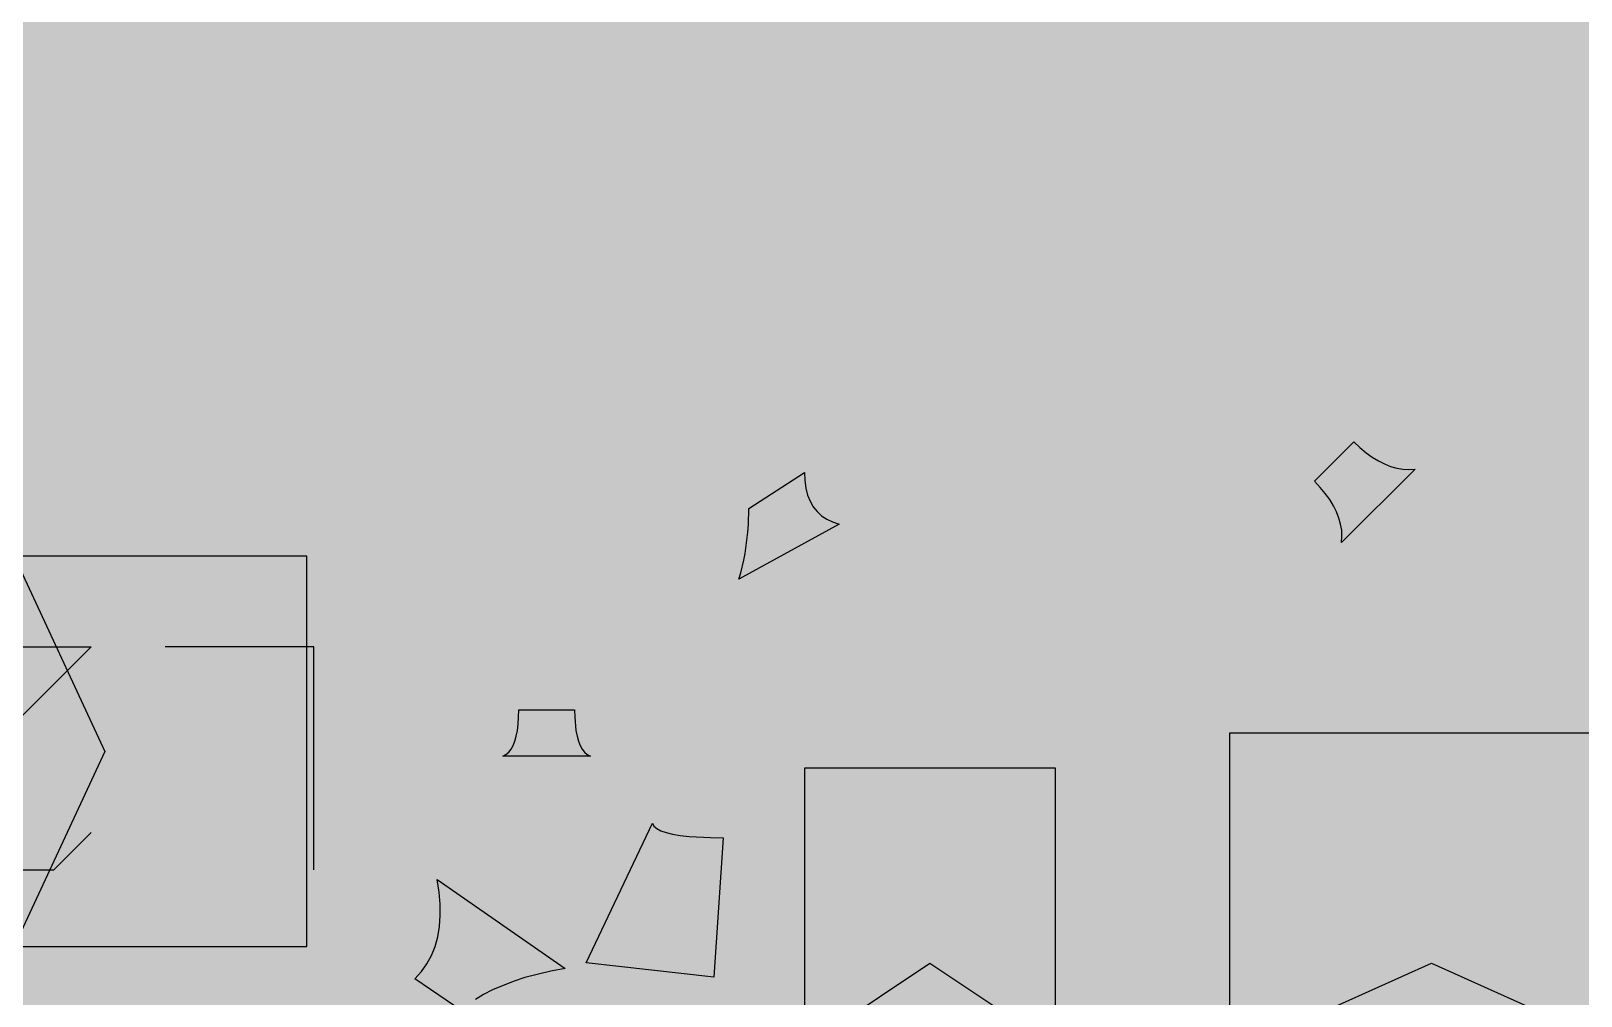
# Model space of a CAD drawing. Header units: millimetres. Extents: x 102.9 to 127.1, y 44.5 to 70.5.
# Drawn here: x 111.57 to 117.14, y 48.23 to 51.69 of the extents above; entities that cross this region are included whole.
import ezdxf

# ---------------------------------------------------------------- set-up
doc = ezdxf.new("R2010")
doc.units = ezdxf.units.MM
for name, color, linetype in [('BottomLayer', 5, 'Continuous'), ('BottomOverlay', 54, 'Continuous'), ('Mechanical3', 76, 'Continuous'), ('MultiLayer', 9, 'Continuous'), ('TopLayer', 1, 'Continuous'), ('TopOverlay', 2, 'Continuous'), ('TopPaste', 8, 'Continuous'), ('TopSolder', 216, 'Continuous'), ('ViaHoleLayer', 16, 'Continuous')]:
    doc.layers.add(name, color=color, linetype=linetype)

# ---------------------------------------------------------------- blocks, each defined once
blk = doc.blocks.new('3034_TR_B_12')
at = {"layer": 'BottomOverlay', "const_width": 0.2}
blk.add_lwpolyline([(10, -0.1, 1), (-10, -0.1, 1)], format="xyb", close=True, dxfattribs=at)
blk = doc.blocks.new('RC0805_24')
at = {"layer": 'Mechanical3'}
for p, q in [((-1.5, 0.4247), (-1.5, -0.375)), ((-0.567, 0.4247), (-0.7003, 0.2915)), ((-0.3004, 0.4247), (-0.567, 0.4247)), ((-0.1671, 0.2915), (-0.3004, 0.4247)), ((-0.1671, 0.1582), (-0.1671, 0.2915)), ((-0.7003, -0.375), (-0.1671, 0.1582)), ((-1.5, -0.375), (-0.9668, -0.375)), ((-0.1671, -0.375), (-0.7003, -0.375))]:
    blk.add_line(p, q, dxfattribs=at)
at = {"layer": 'TopLayer'}
for points in [[(-1.475, 0.7), (-1.475, -0.7), (-0.425, 0.7), (-0.425, -0.7)], [(1.475, -0.7), (1.475, 0.7), (0.425, -0.7), (0.425, 0.7)]]:
    blk.add_solid(points, dxfattribs=at)
at = {"layer": 'TopOverlay', "const_width": 0.1}
for points in [[(1.67, 0.89), (-1.67, 0.89)], [(-1.67, 0.89), (-1.67, -0.89)], [(1.67, 0.89), (1.67, -0.89)], [(1.67, -0.89), (-1.67, -0.89)]]:
    blk.add_lwpolyline(points, dxfattribs=at)
at = {"layer": 'TopOverlay', "const_width": 0.05}
for points in [[(-1.695, 0.89, 1), (-1.645, 0.89, 1)], [(-1.695, 0.89, 1), (-1.645, 0.89, 1)], [(1.645, 0.89, 1), (1.695, 0.89, 1)], [(1.645, 0.89, 1), (1.695, 0.89, 1)], [(-1.695, -0.89, 1), (-1.645, -0.89, 1)], [(-1.695, -0.89, 1), (-1.645, -0.89, 1)], [(1.645, -0.89, 1), (1.695, -0.89, 1)], [(1.645, -0.89, 1), (1.695, -0.89, 1)]]:
    blk.add_lwpolyline(points, format="xyb", close=True, dxfattribs=at)
at = {"layer": 'TopPaste'}
for p, q in [((-1.475, 0.7), (-1.475, -0.7)), ((-0.425, 0.7), (-1.475, 0.7)), ((-0.75, 0), (-0.425, 0.7)), ((1.475, 0.7), (0.425, 0.7)), ((0.425, 0.7), (0.75, 0)), ((1.475, -0.7), (1.475, 0.7)), ((-0.425, -0.7), (-0.75, 0)), ((0.75, 0), (0.425, -0.7)), ((-1.475, -0.7), (-0.425, -0.7)), ((0.425, -0.7), (1.475, -0.7))]:
    blk.add_line(p, q, dxfattribs=at)
at = {"layer": 'TopSolder'}
for points in [[(-1.525, 0.75), (-1.525, -0.75), (-0.375, 0.75), (-0.375, -0.75)], [(1.525, -0.75), (1.525, 0.75), (0.375, -0.75), (0.375, 0.75)]]:
    blk.add_solid(points, dxfattribs=at)
blk = doc.blocks.new('QFN32_TI_26')
at = {"layer": 'TopLayer', "const_width": 0.28}
for points in [[(4.225, 1.01), (4.225, 0.44)], [(4.665, 0), (5.235, 0)], [(4.665, -0.5), (5.235, -0.5)], [(4.665, -1), (5.235, -1)], [(4.665, -1.5), (5.235, -1.5)], [(4.665, -2), (5.235, -2)], [(4.665, -2.5), (5.235, -2.5)], [(4.665, -3), (5.235, -3)], [(4.665, -3.5), (5.235, -3.5)], [(4.225, -3.94), (4.225, -4.51)]]:
    blk.add_lwpolyline(points, dxfattribs=at)
at = {"layer": 'TopLayer', "const_width": 0.14}
for points in [[(4.155, 0.44, 1), (4.295, 0.44, 1)], [(4.595, 0, 1), (4.735, 0, 1)], [(5.165, 0, 1), (5.305, 0, 1)], [(4.595, -0.5, 1), (4.735, -0.5, 1)], [(5.165, -0.5, 1), (5.305, -0.5, 1)], [(4.595, -1, 1), (4.735, -1, 1)], [(5.165, -1, 1), (5.305, -1, 1)], [(4.595, -1.5, 1), (4.735, -1.5, 1)], [(5.165, -1.5, 1), (5.305, -1.5, 1)], [(4.595, -2, 1), (4.735, -2, 1)], [(5.165, -2, 1), (5.305, -2, 1)], [(4.595, -2.5, 1), (4.735, -2.5, 1)], [(5.165, -2.5, 1), (5.305, -2.5, 1)], [(4.595, -3, 1), (4.735, -3, 1)], [(5.165, -3, 1), (5.305, -3, 1)], [(4.595, -3.5, 1), (4.735, -3.5, 1)], [(5.165, -3.5, 1), (5.305, -3.5, 1)], [(4.155, -3.94, 1), (4.295, -3.94, 1)], [(4.155, -4.51, 1), (4.295, -4.51, 1)]]:
    blk.add_lwpolyline(points, format="xyb", close=True, dxfattribs=at)
at = {"layer": 'TopLayer'}
blk.add_solid([(0.75, -3.475), (4.2, -3.475), (0.75, -0.025), (4.2, -0.025)], dxfattribs=at)
at = {"layer": 'TopOverlay', "const_width": 0.2}
for points in [[(5.025, 0.3), (5.025, 0.875)], [(5.025, -4.35), (5.025, -3.8)], [(5.025, -4.35), (4.525, -4.35)]]:
    blk.add_lwpolyline(points, dxfattribs=at)
at = {"layer": 'TopOverlay', "const_width": 0.1}
for points in [[(4.975, 0.3, 1), (5.075, 0.3, 1)], [(4.975, -3.8, 1), (5.075, -3.8, 1)], [(4.475, -4.35, 1), (4.575, -4.35, 1)], [(4.975, -4.35, 1), (5.075, -4.35, 1)], [(4.975, -4.35, 1), (5.075, -4.35, 1)]]:
    blk.add_lwpolyline(points, format="xyb", close=True, dxfattribs=at)
at = {"layer": 'TopPaste', "const_width": 0.28}
for points in [[(4.225, 1.01), (4.225, 0.44)], [(4.665, 0), (5.235, 0)], [(4.665, -0.5), (5.235, -0.5)], [(4.665, -1), (5.235, -1)], [(4.665, -1.5), (5.235, -1.5)], [(4.665, -2), (5.235, -2)], [(4.665, -2.5), (5.235, -2.5)], [(4.665, -3), (5.235, -3)], [(4.665, -3.5), (5.235, -3.5)], [(4.225, -3.94), (4.225, -4.51)]]:
    blk.add_lwpolyline(points, dxfattribs=at)
at = {"layer": 'TopPaste', "const_width": 0.14}
for points in [[(4.155, 0.44, 1), (4.295, 0.44, 1)], [(4.595, 0, 1), (4.735, 0, 1)], [(5.165, 0, 1), (5.305, 0, 1)], [(4.595, -0.5, 1), (4.735, -0.5, 1)], [(5.165, -0.5, 1), (5.305, -0.5, 1)], [(4.595, -1, 1), (4.735, -1, 1)], [(5.165, -1, 1), (5.305, -1, 1)], [(4.595, -1.5, 1), (4.735, -1.5, 1)], [(5.165, -1.5, 1), (5.305, -1.5, 1)], [(4.595, -2, 1), (4.735, -2, 1)], [(5.165, -2, 1), (5.305, -2, 1)], [(4.595, -2.5, 1), (4.735, -2.5, 1)], [(5.165, -2.5, 1), (5.305, -2.5, 1)], [(4.595, -3, 1), (4.735, -3, 1)], [(5.165, -3, 1), (5.305, -3, 1)], [(4.595, -3.5, 1), (4.735, -3.5, 1)], [(5.165, -3.5, 1), (5.305, -3.5, 1)], [(4.155, -3.94, 1), (4.295, -3.94, 1)], [(4.155, -4.51, 1), (4.295, -4.51, 1)]]:
    blk.add_lwpolyline(points, format="xyb", close=True, dxfattribs=at)
at = {"layer": 'TopPaste'}
blk.add_solid([(0.75, -3.475), (4.2, -3.475), (0.75, -0.025), (4.2, -0.025)], dxfattribs=at)
at = {"layer": 'TopSolder', "const_width": 0.38}
for points in [[(4.225, 1.01), (4.225, 0.44)], [(4.665, 0), (5.235, 0)], [(4.665, -0.5), (5.235, -0.5)], [(4.665, -1), (5.235, -1)], [(4.665, -1.5), (5.235, -1.5)], [(4.665, -2), (5.235, -2)], [(4.665, -2.5), (5.235, -2.5)], [(4.665, -3), (5.235, -3)], [(4.665, -3.5), (5.235, -3.5)], [(4.225, -3.94), (4.225, -4.51)]]:
    blk.add_lwpolyline(points, dxfattribs=at)
at = {"layer": 'TopSolder', "const_width": 0.19}
for points in [[(4.13, 0.44, 1), (4.32, 0.44, 1)], [(4.57, 0, 1), (4.76, 0, 1)], [(5.14, 0, 1), (5.33, 0, 1)], [(4.57, -0.5, 1), (4.76, -0.5, 1)], [(5.14, -0.5, 1), (5.33, -0.5, 1)], [(4.57, -1, 1), (4.76, -1, 1)], [(5.14, -1, 1), (5.33, -1, 1)], [(4.57, -1.5, 1), (4.76, -1.5, 1)], [(5.14, -1.5, 1), (5.33, -1.5, 1)], [(4.57, -2, 1), (4.76, -2, 1)], [(5.14, -2, 1), (5.33, -2, 1)], [(4.57, -2.5, 1), (4.76, -2.5, 1)], [(5.14, -2.5, 1), (5.33, -2.5, 1)], [(4.57, -3, 1), (4.76, -3, 1)], [(5.14, -3, 1), (5.33, -3, 1)], [(4.57, -3.5, 1), (4.76, -3.5, 1)], [(5.14, -3.5, 1), (5.33, -3.5, 1)], [(4.13, -3.94, 1), (4.32, -3.94, 1)], [(4.13, -4.51, 1), (4.32, -4.51, 1)]]:
    blk.add_lwpolyline(points, format="xyb", close=True, dxfattribs=at)
at = {"layer": 'TopSolder'}
blk.add_solid([(0.7, -3.525), (4.25, -3.525), (0.7, 0.025), (4.25, 0.025)], dxfattribs=at)
blk = doc.blocks.new('CC0603_38')
at = {"layer": 'Mechanical3'}
for p, q in [((-1.2917, 0.3997), (-1.425, 0.2665)), ((-1.0251, 0.3997), (-1.2917, 0.3997)), ((-0.8918, 0.2665), (-1.0251, 0.3997)), ((-0.6253, 0.2665), (-0.492, 0.3997)), ((-0.492, 0.3997), (-0.2254, 0.3997)), ((-0.2254, 0.3997), (-0.0921, 0.2665)), ((-1.425, 0.2665), (-1.425, -0.2667)), ((-0.6253, 0.1332), (-0.6253, 0.2665)), ((-0.0921, 0.2665), (-0.0921, 0.1332)), ((-0.492, -0.0001), (-0.6253, 0.1332)), ((-0.0921, 0.1332), (-0.2254, -0.0001)), ((-0.6253, -0.1334), (-0.492, -0.0001)), ((-0.492, -0.0001), (-0.2254, -0.0001)), ((-0.2254, -0.0001), (-0.0921, -0.1334)), ((-0.6253, -0.2667), (-0.6253, -0.1334)), ((-0.0921, -0.1334), (-0.0921, -0.2667)), ((-1.425, -0.2667), (-1.2917, -0.4)), ((-1.0251, -0.4), (-0.8918, -0.2667)), ((-0.492, -0.4), (-0.6253, -0.2667)), ((-0.0921, -0.2667), (-0.2254, -0.4)), ((-1.2917, -0.4), (-1.0251, -0.4)), ((-0.2254, -0.4), (-0.492, -0.4))]:
    blk.add_line(p, q, dxfattribs=at)
at = {"layer": 'TopLayer'}
for points in [[(-1.35, -0.45), (-0.35, -0.45), (-1.35, 0.45), (-0.35, 0.45)], [(1.35, 0.45), (0.35, 0.45), (1.35, -0.45), (0.35, -0.45)]]:
    blk.add_solid(points, dxfattribs=at)
at = {"layer": 'TopOverlay', "const_width": 0.178}
for points in [[(-1.5329, -0.6469, -0.201181), (-1.5318, 0.6496)], [(1.5336, 0.6496, -0.201181), (1.5347, -0.6469)]]:
    blk.add_lwpolyline(points, format="xyb", dxfattribs=at)
at = {"layer": 'TopOverlay', "const_width": 0.089}
for points in [[(-1.5763, 0.6496, 1), (-1.4873, 0.6496, 1)], [(-1.5695, 0.65, 1), (-1.4805, 0.65, 1)], [(1.4805, 0.65, 1), (1.5695, 0.65, 1)], [(1.4891, 0.6496, 1), (1.5781, 0.6496, 1)], [(-1.5774, -0.6469, 1), (-1.4884, -0.6469, 1)], [(-1.5676, -0.6477, 1), (-1.4786, -0.6477, 1)], [(1.4804, -0.6477, 1), (1.5694, -0.6477, 1)], [(1.4902, -0.6469, 1), (1.5792, -0.6469, 1)]]:
    blk.add_lwpolyline(points, format="xyb", close=True, dxfattribs=at)
at = {"layer": 'TopOverlay', "const_width": 0.178}
for points in [[(-1.525, 0.65), (1.525, 0.65)], [(-1.5231, -0.6477), (1.5249, -0.6477)]]:
    blk.add_lwpolyline(points, dxfattribs=at)
at = {"layer": 'TopPaste'}
for p, q in [((-1.35, 0.45), (-1.35, -0.45)), ((-0.35, 0.45), (-1.35, 0.45)), ((-0.65, 0), (-0.35, 0.45)), ((1.35, 0.45), (0.35, 0.45)), ((0.35, 0.45), (0.65, 0)), ((1.35, -0.45), (1.35, 0.45)), ((-0.35, -0.45), (-0.65, 0)), ((0.65, 0), (0.35, -0.45)), ((-1.35, -0.45), (-0.35, -0.45)), ((0.35, -0.45), (1.35, -0.45))]:
    blk.add_line(p, q, dxfattribs=at)
at = {"layer": 'TopSolder'}
for points in [[(-1.4, -0.5), (-0.3, -0.5), (-1.4, 0.5), (-0.3, 0.5)], [(1.4, 0.5), (0.3, 0.5), (1.4, -0.5), (0.3, -0.5)]]:
    blk.add_solid(points, dxfattribs=at)
blk = doc.blocks.new('CC0805_39')
at = {"layer": 'Mechanical3'}
for p, q in [((-1.2167, 0.4247), (-1.35, 0.2915)), ((-0.9501, 0.4247), (-1.2167, 0.4247)), ((-0.8168, 0.2915), (-0.9501, 0.4247)), ((-0.5503, 0.4247), (-0.0171, 0.4247)), ((-0.0171, 0.4247), (-0.0171, 0.2915)), ((-1.35, 0.2915), (-1.35, -0.2417)), ((-0.0171, 0.2915), (-0.5503, -0.2417)), ((-1.35, -0.2417), (-1.2167, -0.375)), ((-0.9501, -0.375), (-0.8168, -0.2417)), ((-0.5503, -0.2417), (-0.5503, -0.375)), ((-1.2167, -0.375), (-0.9501, -0.375))]:
    blk.add_line(p, q, dxfattribs=at)
at = {"layer": 'TopLayer'}
for points in [[(-1.475, 0.725), (-1.475, -0.725), (-0.325, 0.725), (-0.325, -0.725)], [(1.475, -0.725), (1.475, 0.725), (0.325, -0.725), (0.325, 0.725)]]:
    blk.add_solid(points, dxfattribs=at)
at = {"layer": 'TopOverlay', "const_width": 0.1}
for points in [[(-1.65, 0.9), (1.65, 0.9)], [(-1.65, 0.9), (-1.65, -0.9)], [(1.65, 0.9), (1.65, -0.9)], [(-1.65, -0.9), (1.65, -0.9)]]:
    blk.add_lwpolyline(points, dxfattribs=at)
at = {"layer": 'TopOverlay', "const_width": 0.05}
for points in [[(-1.675, 0.9, 1), (-1.625, 0.9, 1)], [(-1.675, 0.9, 1), (-1.625, 0.9, 1)], [(1.625, 0.9, 1), (1.675, 0.9, 1)], [(1.625, 0.9, 1), (1.675, 0.9, 1)], [(-1.675, -0.9, 1), (-1.625, -0.9, 1)], [(-1.675, -0.9, 1), (-1.625, -0.9, 1)], [(1.625, -0.9, 1), (1.675, -0.9, 1)], [(1.625, -0.9, 1), (1.675, -0.9, 1)]]:
    blk.add_lwpolyline(points, format="xyb", close=True, dxfattribs=at)
at = {"layer": 'TopPaste'}
for p, q in [((-0.325, 0.725), (-1.475, 0.725)), ((-1.475, 0.725), (-1.475, -0.725)), ((-0.65, 0), (-0.325, 0.725)), ((1.475, 0.725), (0.325, 0.725)), ((0.325, 0.725), (0.65, 0)), ((1.475, -0.725), (1.475, 0.725)), ((-0.325, -0.725), (-0.65, 0)), ((0.65, 0), (0.325, -0.725)), ((-1.475, -0.725), (-0.325, -0.725)), ((0.325, -0.725), (1.475, -0.725))]:
    blk.add_line(p, q, dxfattribs=at)
at = {"layer": 'TopSolder'}
for points in [[(-1.525, 0.775), (-1.525, -0.775), (-0.275, 0.775), (-0.275, -0.775)], [(1.525, -0.775), (1.525, 0.775), (0.275, -0.775), (0.275, 0.775)]]:
    blk.add_solid(points, dxfattribs=at)

msp = doc.modelspace()

# ---------------------------------------------------------------- linework, layer by layer
at = {"layer": 'BottomLayer'}
for points, const_width in [([(111.7, 51.3278), (111.7, 53.9352)], 0.2), ([(111.7, 51.5999), (118.1092, 51.5999)], 0.2), ([(111.7, 51.3999), (117.9092, 51.3999)], 0.2), ([(111.7, 51.3278), (113.6351, 49.3927)], 0.2), ([(111.15, 51.1), (113.375, 48.875)], 0.5), ([(116.5593, 50.825), (116.9917, 51.2573)], 0.2), ([(111.8279, 51.1999), (116.9342, 51.1999)], 0.2), ([(112.0279, 50.9999), (116.7342, 50.9999)], 0.2), ([(116.725, 50.425), (117.275, 50.975)], 0.2), ([(112.2279, 50.7999), (116.187, 50.7999)], 0.2), ([(116.3265, 50.825), (116.5593, 50.825)], 0.2), ([(110.7619, 50.7102), (112.7253, 48.7468)], 0.2), ([(115.6927, 50.3569), (116.0431, 50.7073)], 0.2), ([(112.4279, 50.5999), (115.9357, 50.5999)], 0.2), ([(112.6279, 50.3999), (115.7357, 50.3999)], 0.2), ([(115.975, 50.0735), (116.3265, 50.425)], 0.2), ([(116.3265, 50.425), (116.725, 50.425)], 0.2), ([(112.8279, 50.1999), (114.198, 50.1999)], 0.2), ([(114.602, 50.1999), (115.5955, 50.1999)], 0.2), ([(115.575, 49.3657), (115.575, 50.0735)], 0.2), ([(115.975, 49.2), (115.975, 50.0735)], 0.2), ([(113.0279, 49.9999), (113.9238, 49.9999)], 0.2), ([(114.8762, 49.9999), (115.575, 49.9999)], 0.2), ([(103.4571, 49.7999), (111.6723, 49.7999)], 0.2), ([(113.2279, 49.7999), (113.8231, 49.7999)], 0.2), ([(114.9769, 49.7999), (115.575, 49.7999)], 0.2), ([(116.575, 49.825), (117.3, 49.1)], 0.2), ([(114.4, 48.625), (114.4, 49.6349)], 0.2), ([(109.6043, 49.5999), (111.8723, 49.5999)], 0.2), ([(113.4279, 49.5999), (113.801, 49.5999)], 0.2), ([(114.999, 49.5999), (115.575, 49.5999)], 0.2), ([(111.0897, 49.3999), (112.0723, 49.3999)], 0.2), ([(113.6279, 49.3999), (113.8479, 49.3999)], 0.2), ([(114.9521, 49.3999), (115.575, 49.3999)], 0.2), ([(111.1083, 49.3823), (112.8252, 47.6655)], 0.2), ([(114.7984, 48.5891), (115.575, 49.3657)], 0.2), ([(116.6084, 49.2259), (116.9, 48.9343)], 0.2), ([(111.2908, 49.1999), (112.2723, 49.1999)], 0.2), ([(113.725, 46.95), (115.975, 49.2)], 0.2), ([(114.8, 48.625), (114.8, 49.1877)], 0.2), ([(114.8132, 49.1999), (115.4092, 49.1999)], 0.2), ([(116.375, 49.1999), (116.6344, 49.1999)], 0.2), ([(110.825, 49.1), (112.975, 46.95)], 0.2), ([(111.4908, 48.9999), (112.4723, 48.9999)], 0.2), ([(114.8, 48.9999), (115.2092, 48.9999)], 0.2), ([(116.3214, 48.9999), (116.8344, 48.9999)], 0.2), ([(114.0083, 46.6677), (116.2573, 48.9167)], 0.2), ([(116.9, 46.3), (116.9, 48.9343)], 0.2), ([(111.6908, 48.7999), (112.6723, 48.7999)], 0.2), ([(114.8, 48.7999), (115.0092, 48.7999)], 0.2), ([(116.1406, 48.7999), (116.9, 48.7999)], 0.2), ([(113.425, 47.65), (114.4, 48.625)], 0.2), ([(111.8908, 48.5999), (112.7363, 48.5999)], 0.2), ([(115.9406, 48.5999), (116.9, 48.5999)], 0.2), ([(112.0908, 48.3999), (112.8051, 48.3999)], 0.2), ([(115.7406, 48.3999), (116.9, 48.3999)], 0.2), ([(112.2908, 48.1999), (112.9621, 48.1999)], 0.2), ([(115.5406, 48.1999), (116.9, 48.1999)], 0.2)]:
    msp.add_lwpolyline(points, dxfattribs=dict(at, const_width=const_width))
for points, const_width in [([(116.1, 51.975, 1), (116.4, 51.975, 1)], 0.3), ([(111.65, 51.5999, 1), (111.75, 51.5999, 1)], 0.1), ([(111.65, 51.3999, 1), (111.75, 51.3999, 1)], 0.1), ([(111.65, 51.3278, 1), (111.75, 51.3278, 1)], 0.1), ([(111.65, 51.3278, 1), (111.75, 51.3278, 1)], 0.1), ([(116.9417, 51.2573, 1), (117.0417, 51.2573, 1)], 0.1), ([(116.9417, 51.2573, 1), (117.0417, 51.2573, 1)], 0.1), ([(116.9422, 51.2578, 1), (117.0422, 51.2578, 1)], 0.1), ([(111.7779, 51.1999, 1), (111.8779, 51.1999, 1)], 0.1), ([(116.8842, 51.1999, 1), (116.9842, 51.1999, 1)], 0.1), ([(111.9779, 50.9999, 1), (112.0779, 50.9999, 1)], 0.1), ([(116.6842, 50.9999, 1), (116.7842, 50.9999, 1)], 0.1), ([(112.1779, 50.7999, 1), (112.2779, 50.7999, 1)], 0.1), ([(116.137, 50.7999, 1), (116.237, 50.7999, 1)], 0.1), ([(116.2765, 50.825, 1), (116.3765, 50.825, 1)], 0.1), ([(116.2765, 50.825, 1), (116.3765, 50.825, 1)], 0.1), ([(116.2765, 50.825, 1), (116.3765, 50.825, 1)], 0.1), ([(116.5093, 50.825, 1), (116.6093, 50.825, 1)], 0.1), ([(116.5093, 50.825, 1), (116.6093, 50.825, 1)], 0.1), ([(115.9931, 50.7073, 1), (116.0931, 50.7073, 1)], 0.1), ([(115.9931, 50.7073, 1), (116.0931, 50.7073, 1)], 0.1), ([(115.9936, 50.7078, 1), (116.0936, 50.7078, 1)], 0.1), ([(112.3779, 50.5999, 1), (112.4779, 50.5999, 1)], 0.1), ([(115.8857, 50.5999, 1), (115.9857, 50.5999, 1)], 0.1), ([(112.5779, 50.3999, 1), (112.6779, 50.3999, 1)], 0.1), ([(115.6857, 50.3999, 1), (115.7857, 50.3999, 1)], 0.1), ([(116.2765, 50.425, 1), (116.3765, 50.425, 1)], 0.1), ([(116.2765, 50.425, 1), (116.3765, 50.425, 1)], 0.1), ([(116.675, 50.425, 1), (116.775, 50.425, 1)], 0.1), ([(116.675, 50.425, 1), (116.775, 50.425, 1)], 0.1), ([(115.6422, 50.3564, 1), (115.7422, 50.3564, 1)], 0.1), ([(115.6427, 50.3569, 1), (115.7427, 50.3569, 1)], 0.1), ([(115.6427, 50.3569, 1), (115.7427, 50.3569, 1)], 0.1), ([(112.7779, 50.1999, 1), (112.8779, 50.1999, 1)], 0.1), ([(114.148, 50.1999, 1), (114.248, 50.1999, 1)], 0.1), ([(114.552, 50.1999, 1), (114.652, 50.1999, 1)], 0.1), ([(115.5455, 50.1999, 1), (115.6455, 50.1999, 1)], 0.1), ([(115.525, 50.0735, 1), (115.625, 50.0735, 1)], 0.1), ([(115.525, 50.0735, 1), (115.625, 50.0735, 1)], 0.1), ([(115.525, 50.0735, 1), (115.625, 50.0735, 1)], 0.1), ([(115.925, 50.0735, 1), (116.025, 50.0735, 1)], 0.1), ([(115.925, 50.0735, 1), (116.025, 50.0735, 1)], 0.1), ([(116.425, 49.825, 1), (116.725, 49.825, 1)], 0.3), ([(112.9779, 49.9999, 1), (113.0779, 49.9999, 1)], 0.1), ([(113.8738, 49.9999, 1), (113.9738, 49.9999, 1)], 0.1), ([(114.8262, 49.9999, 1), (114.9262, 49.9999, 1)], 0.1), ([(115.525, 49.9999, 1), (115.625, 49.9999, 1)], 0.1), ([(111.6223, 49.7999, 1), (111.7223, 49.7999, 1)], 0.1), ([(113.1779, 49.7999, 1), (113.2779, 49.7999, 1)], 0.1), ([(113.7731, 49.7999, 1), (113.8731, 49.7999, 1)], 0.1), ([(114.25, 49.6349, 1), (114.55, 49.6349, 1)], 0.3), ([(114.9269, 49.7999, 1), (115.0269, 49.7999, 1)], 0.1), ([(115.525, 49.7999, 1), (115.625, 49.7999, 1)], 0.1), ([(116.525, 49.825, 1), (116.625, 49.825, 1)], 0.1), ([(114.35, 49.6349, 1), (114.45, 49.6349, 1)], 0.1), ([(114.95, 49.6349, 1), (115.05, 49.6349, 1)], 0.1), ([(114.95, 49.6349, 1), (115.05, 49.6349, 1)], 0.1), ([(111.8223, 49.5999, 1), (111.9223, 49.5999, 1)], 0.1), ([(113.3779, 49.5999, 1), (113.4779, 49.5999, 1)], 0.1), ([(113.751, 49.5999, 1), (113.851, 49.5999, 1)], 0.1), ([(114.949, 49.5999, 1), (115.049, 49.5999, 1)], 0.1), ([(115.525, 49.5999, 1), (115.625, 49.5999, 1)], 0.1), ([(112.0223, 49.3999, 1), (112.1223, 49.3999, 1)], 0.1), ([(113.5779, 49.3999, 1), (113.6779, 49.3999, 1)], 0.1), ([(113.5851, 49.3927, 1), (113.6851, 49.3927, 1)], 0.1), ([(113.5851, 49.3927, 1), (113.6851, 49.3927, 1)], 0.1), ([(113.7979, 49.3999, 1), (113.8979, 49.3999, 1)], 0.1), ([(114.9021, 49.3999, 1), (115.0021, 49.3999, 1)], 0.1), ([(115.525, 49.3999, 1), (115.625, 49.3999, 1)], 0.1), ([(115.525, 49.3657, 1), (115.625, 49.3657, 1)], 0.1), ([(115.525, 49.3657, 1), (115.625, 49.3657, 1)], 0.1), ([(116.325, 49.2593, 1), (116.425, 49.2593, 1)], 0.1), ([(116.5584, 49.2259, 1), (116.6584, 49.2259, 1)], 0.1), ([(116.5584, 49.2259, 1), (116.6584, 49.2259, 1)], 0.1), ([(112.2223, 49.1999, 1), (112.3223, 49.1999, 1)], 0.1), ([(113.95, 49.1877, 1), (114.05, 49.1877, 1)], 0.1), ([(114.75, 49.1877, 1), (114.85, 49.1877, 1)], 0.1), ([(114.75, 49.1877, 1), (114.85, 49.1877, 1)], 0.1), ([(114.7632, 49.1999, 1), (114.8632, 49.1999, 1)], 0.1), ([(115.3592, 49.1999, 1), (115.4592, 49.1999, 1)], 0.1), ([(115.925, 49.2, 1), (116.025, 49.2, 1)], 0.1), ([(115.925, 49.2, 1), (116.025, 49.2, 1)], 0.1), ([(116.325, 49.2, 1), (116.425, 49.2, 1)], 0.1), ([(116.325, 49.2, 1), (116.425, 49.2, 1)], 0.1), ([(116.325, 49.1999, 1), (116.425, 49.1999, 1)], 0.1), ([(116.5844, 49.1999, 1), (116.6844, 49.1999, 1)], 0.1), ([(113.95, 49.1242, 1), (114.05, 49.1242, 1)], 0.1), ([(113.225, 48.725, 1), (113.625, 48.725, 1)], 0.4), ([(113.25, 48.875, 1), (113.5, 48.875, 1)], 0.25), ([(111.4408, 48.9999, 1), (111.5408, 48.9999, 1)], 0.1), ([(112.4223, 48.9999, 1), (112.5223, 48.9999, 1)], 0.1), ([(114.75, 48.9999, 1), (114.85, 48.9999, 1)], 0.1), ([(115.1592, 48.9999, 1), (115.2592, 48.9999, 1)], 0.1), ([(116.2714, 48.9999, 1), (116.3714, 48.9999, 1)], 0.1), ([(116.7844, 48.9999, 1), (116.8844, 48.9999, 1)], 0.1), ([(116.2073, 48.9167, 1), (116.3073, 48.9167, 1)], 0.1), ([(116.2073, 48.9167, 1), (116.3073, 48.9167, 1)], 0.1), ([(116.2078, 48.9172, 1), (116.3078, 48.9172, 1)], 0.1), ([(116.85, 48.9343, 1), (116.95, 48.9343, 1)], 0.1), ([(116.85, 48.9343, 1), (116.95, 48.9343, 1)], 0.1), ([(111.6408, 48.7999, 1), (111.7408, 48.7999, 1)], 0.1), ([(112.6223, 48.7999, 1), (112.7223, 48.7999, 1)], 0.1), ([(114.75, 48.7999, 1), (114.85, 48.7999, 1)], 0.1), ([(114.9592, 48.7999, 1), (115.0592, 48.7999, 1)], 0.1), ([(116.0906, 48.7999, 1), (116.1906, 48.7999, 1)], 0.1), ([(116.85, 48.7999, 1), (116.95, 48.7999, 1)], 0.1), ([(112.6753, 48.7468, 1), (112.7753, 48.7468, 1)], 0.1), ([(112.6753, 48.7468, 1), (112.7753, 48.7468, 1)], 0.1), ([(114.35, 48.625, 1), (114.45, 48.625, 1)], 0.1), ([(114.35, 48.625, 1), (114.45, 48.625, 1)], 0.1), ([(114.75, 48.625, 1), (114.85, 48.625, 1)], 0.1), ([(111.8408, 48.5999, 1), (111.9408, 48.5999, 1)], 0.1), ([(112.6863, 48.5999, 1), (112.7863, 48.5999, 1)], 0.1), ([(114.7484, 48.5891, 1), (114.8484, 48.5891, 1)], 0.1), ([(115.8906, 48.5999, 1), (115.9906, 48.5999, 1)], 0.1), ([(116.85, 48.5999, 1), (116.95, 48.5999, 1)], 0.1), ([(112.0408, 48.3999, 1), (112.1408, 48.3999, 1)], 0.1), ([(112.7551, 48.3999, 1), (112.8551, 48.3999, 1)], 0.1), ([(115.6906, 48.3999, 1), (115.7906, 48.3999, 1)], 0.1), ([(116.85, 48.3999, 1), (116.95, 48.3999, 1)], 0.1), ([(112.2408, 48.1999, 1), (112.3408, 48.1999, 1)], 0.1), ([(112.9121, 48.1999, 1), (113.0121, 48.1999, 1)], 0.1), ([(115.4906, 48.1999, 1), (115.5906, 48.1999, 1)], 0.1), ([(116.85, 48.1999, 1), (116.95, 48.1999, 1)], 0.1)]:
    msp.add_lwpolyline(points, format="xyb", close=True, dxfattribs=dict(at, const_width=const_width))
at = {"layer": 'BottomLayer', "const_width": 0.2}
for points in [[(116.9917, 51.2573, -0.199374), (117.275, 51.375)], [(116.9922, 51.2578, -0.198912), (117.275, 51.375)], [(116.0431, 50.7073, -0.199374), (116.3265, 50.825)], [(116.0436, 50.7078, -0.198912), (116.3265, 50.825)], [(115.575, 50.0735, -0.199374), (115.6927, 50.3569)], [(115.575, 50.0735, -0.198912), (115.6922, 50.3564)], [(114, 49.1877, -1.542659), (115, 49.6349)], [(115, 49.6349, -0.213422), (114.8, 49.1877)], [(113.6351, 49.3927, -0.166282), (114, 49.1242)], [(116.6084, 49.2259, -0.099201), (116.375, 49.2593)], [(116.375, 49.2, -0.199374), (116.2573, 48.9167)], [(116.375, 49.2, -0.198912), (116.2578, 48.9172)], [(113.0611, 48.127, -0.27012), (112.7253, 48.7468)]]:
    msp.add_lwpolyline(points, format="xyb", dxfattribs=at)
at = {"layer": 'BottomOverlay'}
for points, const_width in [([(121.475, 54.8, 1), (108.475, 54.8, 1)], 6.9), ([(106.75, 54.8, 1), (110.2, 54.8, 1)], 3.45)]:
    msp.add_lwpolyline(points, format="xyb", close=True, dxfattribs=dict(at, const_width=const_width))
at = {"layer": 'MultiLayer'}
for points, const_width in [([(116.1, 51.975, 1), (116.4, 51.975, 1)], 0.3), ([(116.425, 49.825, 1), (116.725, 49.825, 1)], 0.3), ([(114.25, 49.6349, 1), (114.55, 49.6349, 1)], 0.3), ([(113.225, 48.725, 1), (113.625, 48.725, 1)], 0.4)]:
    msp.add_lwpolyline(points, format="xyb", close=True, dxfattribs=dict(at, const_width=const_width))
at = {"layer": 'TopLayer'}
for p, q in [((116.1793, 50.0793), (116.3207, 50.2207)), ((116.3207, 50.2207), (116.3428, 50.1999)), ((116.3428, 50.1999), (116.3648, 50.1815)), ((116.3648, 50.1815), (116.3869, 50.1655)), ((116.3869, 50.1655), (116.4089, 50.1521)), ((114.15, 49.9808), (114.35, 50.1107)), ((114.35, 50.1107), (114.3513, 50.0813)), ((116.5404, 50.123), (116.277, 49.8596)), ((116.4089, 50.1521), (116.4308, 50.1411)), ((116.4308, 50.1411), (116.4528, 50.1325)), ((116.4528, 50.1325), (116.4747, 50.1265)), ((116.4747, 50.1265), (116.4966, 50.1228)), ((116.4966, 50.1228), (116.5185, 50.1217)), ((116.5185, 50.1217), (116.5404, 50.123)), ((114.3513, 50.0813), (114.355, 50.0543)), ((114.355, 50.0543), (114.3612, 50.0297)), ((116.2001, 50.0572), (116.1793, 50.0793)), ((116.2185, 50.0352), (116.2001, 50.0572)), ((114.3612, 50.0297), (114.37, 50.0076)), ((114.37, 50.0076), (114.3812, 49.9878)), ((116.2345, 50.0131), (116.2185, 50.0352)), ((116.2479, 49.9911), (116.2345, 50.0131)), ((114.1486, 49.9241), (114.15, 49.9808)), ((114.3812, 49.9878), (114.3949, 49.9705)), ((114.3949, 49.9705), (114.4111, 49.9556)), ((114.4111, 49.9556), (114.4298, 49.9431)), ((114.4298, 49.9431), (114.451, 49.9331)), ((116.2589, 49.9692), (116.2479, 49.9911)), ((116.2675, 49.9472), (116.2589, 49.9692)), ((116.2735, 49.9253), (116.2675, 49.9472)), ((114.4747, 49.9255), (114.1149, 49.7284)), ((114.1374, 49.8201), (114.1468, 49.897)), ((114.1468, 49.897), (114.1486, 49.9241)), ((114.451, 49.9331), (114.4747, 49.9255)), ((116.2772, 49.9034), (116.2735, 49.9253)), ((116.277, 49.8596), (116.2783, 49.8815)), ((116.2783, 49.8815), (116.2772, 49.9034)), ((114.1216, 49.7502), (114.1328, 49.796)), ((114.1328, 49.796), (114.1374, 49.8201)), ((114.1149, 49.7284), (114.1216, 49.7502)), ((113.3227, 49.2072), (113.3244, 49.2321)), ((113.3244, 49.2321), (113.325, 49.2593)), ((113.325, 49.2593), (113.525, 49.2593)), ((113.525, 49.2593), (113.5256, 49.2321)), ((113.5256, 49.2321), (113.5301, 49.1847)), ((113.3108, 49.1467), (113.3159, 49.1645)), ((113.3159, 49.1645), (113.3199, 49.1847)), ((113.3199, 49.1847), (113.3227, 49.2072)), ((113.5301, 49.1847), (113.5341, 49.1645)), ((113.5341, 49.1645), (113.5392, 49.1467)), ((113.2791, 49.099), (113.2887, 49.1074)), ((113.2887, 49.1074), (113.2972, 49.1181)), ((113.2972, 49.1181), (113.3046, 49.1312)), ((113.3046, 49.1312), (113.3108, 49.1467)), ((113.5392, 49.1467), (113.5454, 49.1312)), ((113.5454, 49.1312), (113.5528, 49.1181)), ((113.5528, 49.1181), (113.5613, 49.1074)), ((113.5613, 49.1074), (113.5709, 49.099)), ((113.2683, 49.093), (113.2791, 49.099)), ((113.5817, 49.093), (113.2683, 49.093)), ((113.5709, 49.099), (113.5817, 49.093)), ((113.5663, 48.3508), (113.8044, 48.8518)), ((113.8044, 48.8518), (113.81, 48.842)), ((113.81, 48.842), (113.8201, 48.8332)), ((113.8201, 48.8332), (113.8345, 48.8254)), ((113.8345, 48.8254), (113.8532, 48.8187)), ((113.8532, 48.8187), (113.8764, 48.813)), ((113.8764, 48.813), (113.904, 48.8083)), ((113.904, 48.8083), (113.9359, 48.8047)), ((113.9359, 48.8047), (114.0129, 48.8005)), ((114.0129, 48.8005), (114.0579, 48.8)), ((114.0579, 48.8), (114.0247, 48.3)), ((113.0392, 48.6049), (113.032, 48.6503)), ((113.032, 48.6503), (113.4918, 48.3306)), ((113.043, 48.5616), (113.0392, 48.6049)), ((113.0434, 48.5205), (113.043, 48.5616)), ((113.0405, 48.4816), (113.0434, 48.5205)), ((113.0246, 48.4103), (113.0343, 48.4449)), ((113.0343, 48.4449), (113.0405, 48.4816)), ((113.0116, 48.378), (113.0246, 48.4103)), ((112.9756, 48.3198), (112.9953, 48.3478)), ((112.9953, 48.3478), (113.0116, 48.378)), ((113.4918, 48.3306), (113.4404, 48.321)), ((114.0247, 48.3), (113.5663, 48.3508)), ((112.9525, 48.2939), (112.9756, 48.3198)), ((113.1202, 48.1788), (112.9525, 48.2939)), ((113.3054, 48.2848), (113.231, 48.2545)), ((113.3472, 48.2981), (113.3054, 48.2848)), ((113.4404, 48.321), (113.3472, 48.2981)), ((113.1986, 48.2374), (113.1693, 48.2191)), ((113.231, 48.2545), (113.1986, 48.2374))]:
    msp.add_line(p, q, dxfattribs=at)
for points, const_width in [([(116.1, 51.975, 1), (116.4, 51.975, 1)], 0.3), ([(111.975, 51.5, 1), (112.075, 51.5, 1)], 0.1), ([(111.975, 51.5, 1), (112.075, 51.5, 1)], 0.1), ([(112.475, 51.5, 1), (112.575, 51.5, 1)], 0.1), ([(112.1083, 51.0676, 1), (112.2083, 51.0676, 1)], 0.1), ([(112.1083, 51.0676, 1), (112.2083, 51.0676, 1)], 0.1), ([(112.19, 51.06, 1), (112.29, 51.06, 1)], 0.1), ([(112.19, 51.06, 1), (112.29, 51.06, 1)], 0.1), ([(112.76, 51.06, 1), (112.86, 51.06, 1)], 0.1), ([(112.76, 51.06, 1), (112.86, 51.06, 1)], 0.1), ([(112.0406, 50.9999, 1), (112.1406, 50.9999, 1)], 0.1), ([(112.76, 50.9999, 1), (112.86, 50.9999, 1)], 0.1), ([(111.8406, 50.7999, 1), (111.9406, 50.7999, 1)], 0.1), ([(112.76, 50.7999, 1), (112.86, 50.7999, 1)], 0.1), ([(113.2, 50.775, 1), (113.3, 50.775, 1)], 0.1), ([(113.7, 50.775, 1), (113.8, 50.775, 1)], 0.1), ([(114.2, 50.775, 1), (114.3, 50.775, 1)], 0.1), ([(116.2, 50.775, 1), (116.3, 50.775, 1)], 0.1), ([(116.7, 50.775, 1), (116.8, 50.775, 1)], 0.1), ([(111.6406, 50.5999, 1), (111.7406, 50.5999, 1)], 0.1), ([(112.76, 50.5999, 1), (112.86, 50.5999, 1)], 0.1), ([(112.76, 50.49, 1), (112.86, 50.49, 1)], 0.1), ([(112.76, 50.49, 1), (112.86, 50.49, 1)], 0.1), ([(111.4406, 50.3999, 1), (111.5406, 50.3999, 1)], 0.1), ([(112.7693, 50.3999, 1), (112.8693, 50.3999, 1)], 0.1), ([(116.7, 50.425, 1), (116.8, 50.425, 1)], 0.1), ([(116.7, 50.425, 1), (116.8, 50.425, 1)], 0.1), ([(116.7735, 50.425, 1), (116.8735, 50.425, 1)], 0.1), ([(116.7735, 50.425, 1), (116.8735, 50.425, 1)], 0.1), ([(112.8, 50.3067, 1), (112.9, 50.3067, 1)], 0.1), ([(112.8, 50.3067, 1), (112.9, 50.3067, 1)], 0.1), ([(112.8, 50.1999, 1), (112.9, 50.1999, 1)], 0.1), ([(116.2, 50.15, 1), (116.3, 50.15, 1)], 0.1), ([(116.2, 50.15, 1), (116.3, 50.15, 1)], 0.1), ([(117.0485, 50.15, 1), (117.1485, 50.15, 1)], 0.1), ([(117.0485, 50.15, 1), (117.1485, 50.15, 1)], 0.1), ([(112.8, 50.11, 1), (112.9, 50.11, 1)], 0.1), ([(112.8, 50.11, 1), (112.9, 50.11, 1)], 0.1), ([(116.425, 49.825, 1), (116.725, 49.825, 1)], 0.3), ([(114.25, 49.6349, 1), (114.55, 49.6349, 1)], 0.3), ([(114.2, 49.7849, 1), (114.3, 49.7849, 1)], 0.1), ([(114.2, 49.7849, 1), (114.3, 49.7849, 1)], 0.1), ([(116.525, 49.825, 1), (116.625, 49.825, 1)], 0.1), ([(113.2, 49.65, 1), (113.3, 49.65, 1)], 0.1), ([(113.2, 49.65, 1), (113.3, 49.65, 1)], 0.1), ([(114.35, 49.6349, 1), (114.45, 49.6349, 1)], 0.1), ([(113.7, 49.5843, 1), (113.8, 49.5843, 1)], 0.1), ([(113.7, 49.5843, 1), (113.8, 49.5843, 1)], 0.1), ([(113.375, 49.2593, 1), (113.475, 49.2593, 1)], 0.1), ([(113.375, 49.2593, 1), (113.475, 49.2593, 1)], 0.1), ([(111.99, 49.11, 1), (112.09, 49.11, 1)], 0.1), ([(112.66, 49.11, 1), (112.76, 49.11, 1)], 0.1), ([(112.66, 49.11, 1), (112.76, 49.11, 1)], 0.1), ([(113.225, 48.725, 1), (113.625, 48.725, 1)], 0.4), ([(113.3, 48.725, 1), (113.55, 48.725, 1)], 0.25), ([(113.375, 48.725, 1), (113.475, 48.725, 1)], 0.1), ([(113.375, 48.725, 1), (113.475, 48.725, 1)], 0.1), ([(116.475, 48.6, 1), (116.725, 48.6, 1)], 0.25), ([(116.475, 48.6, 1), (116.725, 48.6, 1)], 0.25), ([(117.0756, 48.6, 1), (117.3256, 48.6, 1)], 0.25), ([(117.0756, 48.6, 1), (117.3256, 48.6, 1)], 0.25), ([(113.475, 48.55, 1), (113.725, 48.55, 1)], 0.25), ([(113.475, 48.55, 1), (113.725, 48.55, 1)], 0.25), ([(114.675, 48.55, 1), (114.925, 48.55, 1)], 0.25), ([(114.675, 48.55, 1), (114.925, 48.55, 1)], 0.25), ([(116.425, 48.55, 1), (116.675, 48.55, 1)], 0.25), ([(116.425, 48.55, 1), (116.675, 48.55, 1)], 0.25), ([(113.375, 48.625, 1), (113.475, 48.625, 1)], 0.1), ([(113.375, 48.625, 1), (113.475, 48.625, 1)], 0.1)]:
    msp.add_lwpolyline(points, format="xyb", close=True, dxfattribs=dict(at, const_width=const_width))
for points, const_width in [([(110.6, 50.65), (111.95, 52)], 0.2), ([(110.775, 50.25), (112.025, 51.5)], 0.2), ([(112.025, 51.5), (112.525, 51.5)], 0.2), ([(111.0583, 49.9677), (112.1583, 51.0676)], 0.2), ([(112.24, 51.06), (112.81, 51.06)], 0.2), ([(112.81, 50.49), (112.81, 51.06)], 0.2), ([(112.0906, 50.9999), (112.81, 50.9999)], 0.2), ([(111.8906, 50.7999), (112.81, 50.7999)], 0.2), ([(113.25, 49.65), (113.25, 50.775)], 0.2), ([(113.75, 49.5843), (113.75, 50.775)], 0.2), ([(114.25, 49.7849), (114.25, 50.775)], 0.2), ([(116.25, 50.15), (116.25, 50.775)], 0.2), ([(116.75, 50.425), (116.75, 50.775)], 0.2), ([(111.6906, 50.5999), (112.81, 50.5999)], 0.2), ([(111.4906, 50.3999), (112.8193, 50.3999)], 0.2), ([(116.75, 50.425), (116.8235, 50.425)], 0.2), ([(116.8235, 50.425), (117.0985, 50.15)], 0.2), ([(112.85, 50.11), (112.85, 50.3067)], 0.2), ([(111.2906, 50.1999), (112.85, 50.1999)], 0.2), ([(116.25, 50.15), (116.575, 49.825)], 0.2), ([(117.0985, 50.15), (117.6, 50.15)], 0.2), ([(111.215, 50.11), (112.85, 50.11)], 0.2), ([(114.25, 49.7849), (114.4, 49.6349)], 0.2), ([(117.2006, 48.6), (118.1853, 49.5847)], 0.5), ([(112.71, 49.11), (113.25, 49.65)], 0.2), ([(113.425, 49.2593), (113.75, 49.5843)], 0.2), ([(113.425, 48.725), (113.425, 49.2593)], 0.2), ([(112.04, 49.11), (112.71, 49.11)], 0.2), ([(113.425, 48.725), (113.6, 48.55)], 0.5), ([(113.425, 48.625), (113.425, 48.725)], 0.2), ([(116.55, 48.55), (116.6, 48.6)], 0.5), ([(116.6, 48.6), (117.2006, 48.6)], 0.5), ([(113.6, 48.55), (114.8, 48.55)], 0.5), ([(114.8, 48.55), (116.55, 48.55)], 0.5), ([(112.125, 47.325), (113.425, 48.625)], 0.2)]:
    msp.add_lwpolyline(points, dxfattribs=dict(at, const_width=const_width))
at = {"layer": 'TopLayer', "const_width": 0.2}
for points in [[(112.24, 51.06, -0.046707), (112.1583, 51.0676)], [(112.85, 50.3067, -0.10784), (112.81, 50.49)]]:
    msp.add_lwpolyline(points, format="xyb", dxfattribs=at)
at = {"layer": 'ViaHoleLayer'}
for points, const_width in [([(116.5, 49.825, 1), (116.65, 49.825, 1)], 0.15), ([(114.325, 49.6349, 1), (114.475, 49.6349, 1)], 0.15), ([(113.325, 48.725, 1), (113.525, 48.725, 1)], 0.2)]:
    msp.add_lwpolyline(points, format="xyb", close=True, dxfattribs=dict(at, const_width=const_width))

# ---------------------------------------------------------------- block references
for name, p, rotation in [('3034_TR_B_12', (115, 54.7), 180), ('QFN32_TI_26', (116.75, 55.725), 270), ('RC0805_24', (111.09, 49.11), 180), ('CC0603_38', (114.8, 47.7), 90), ('CC0805_39', (116.6, 47.7), 90)]:
    msp.add_blockref(name, p, dxfattribs=dict(rotation=rotation))

doc.saveas('drawing.dxf')
